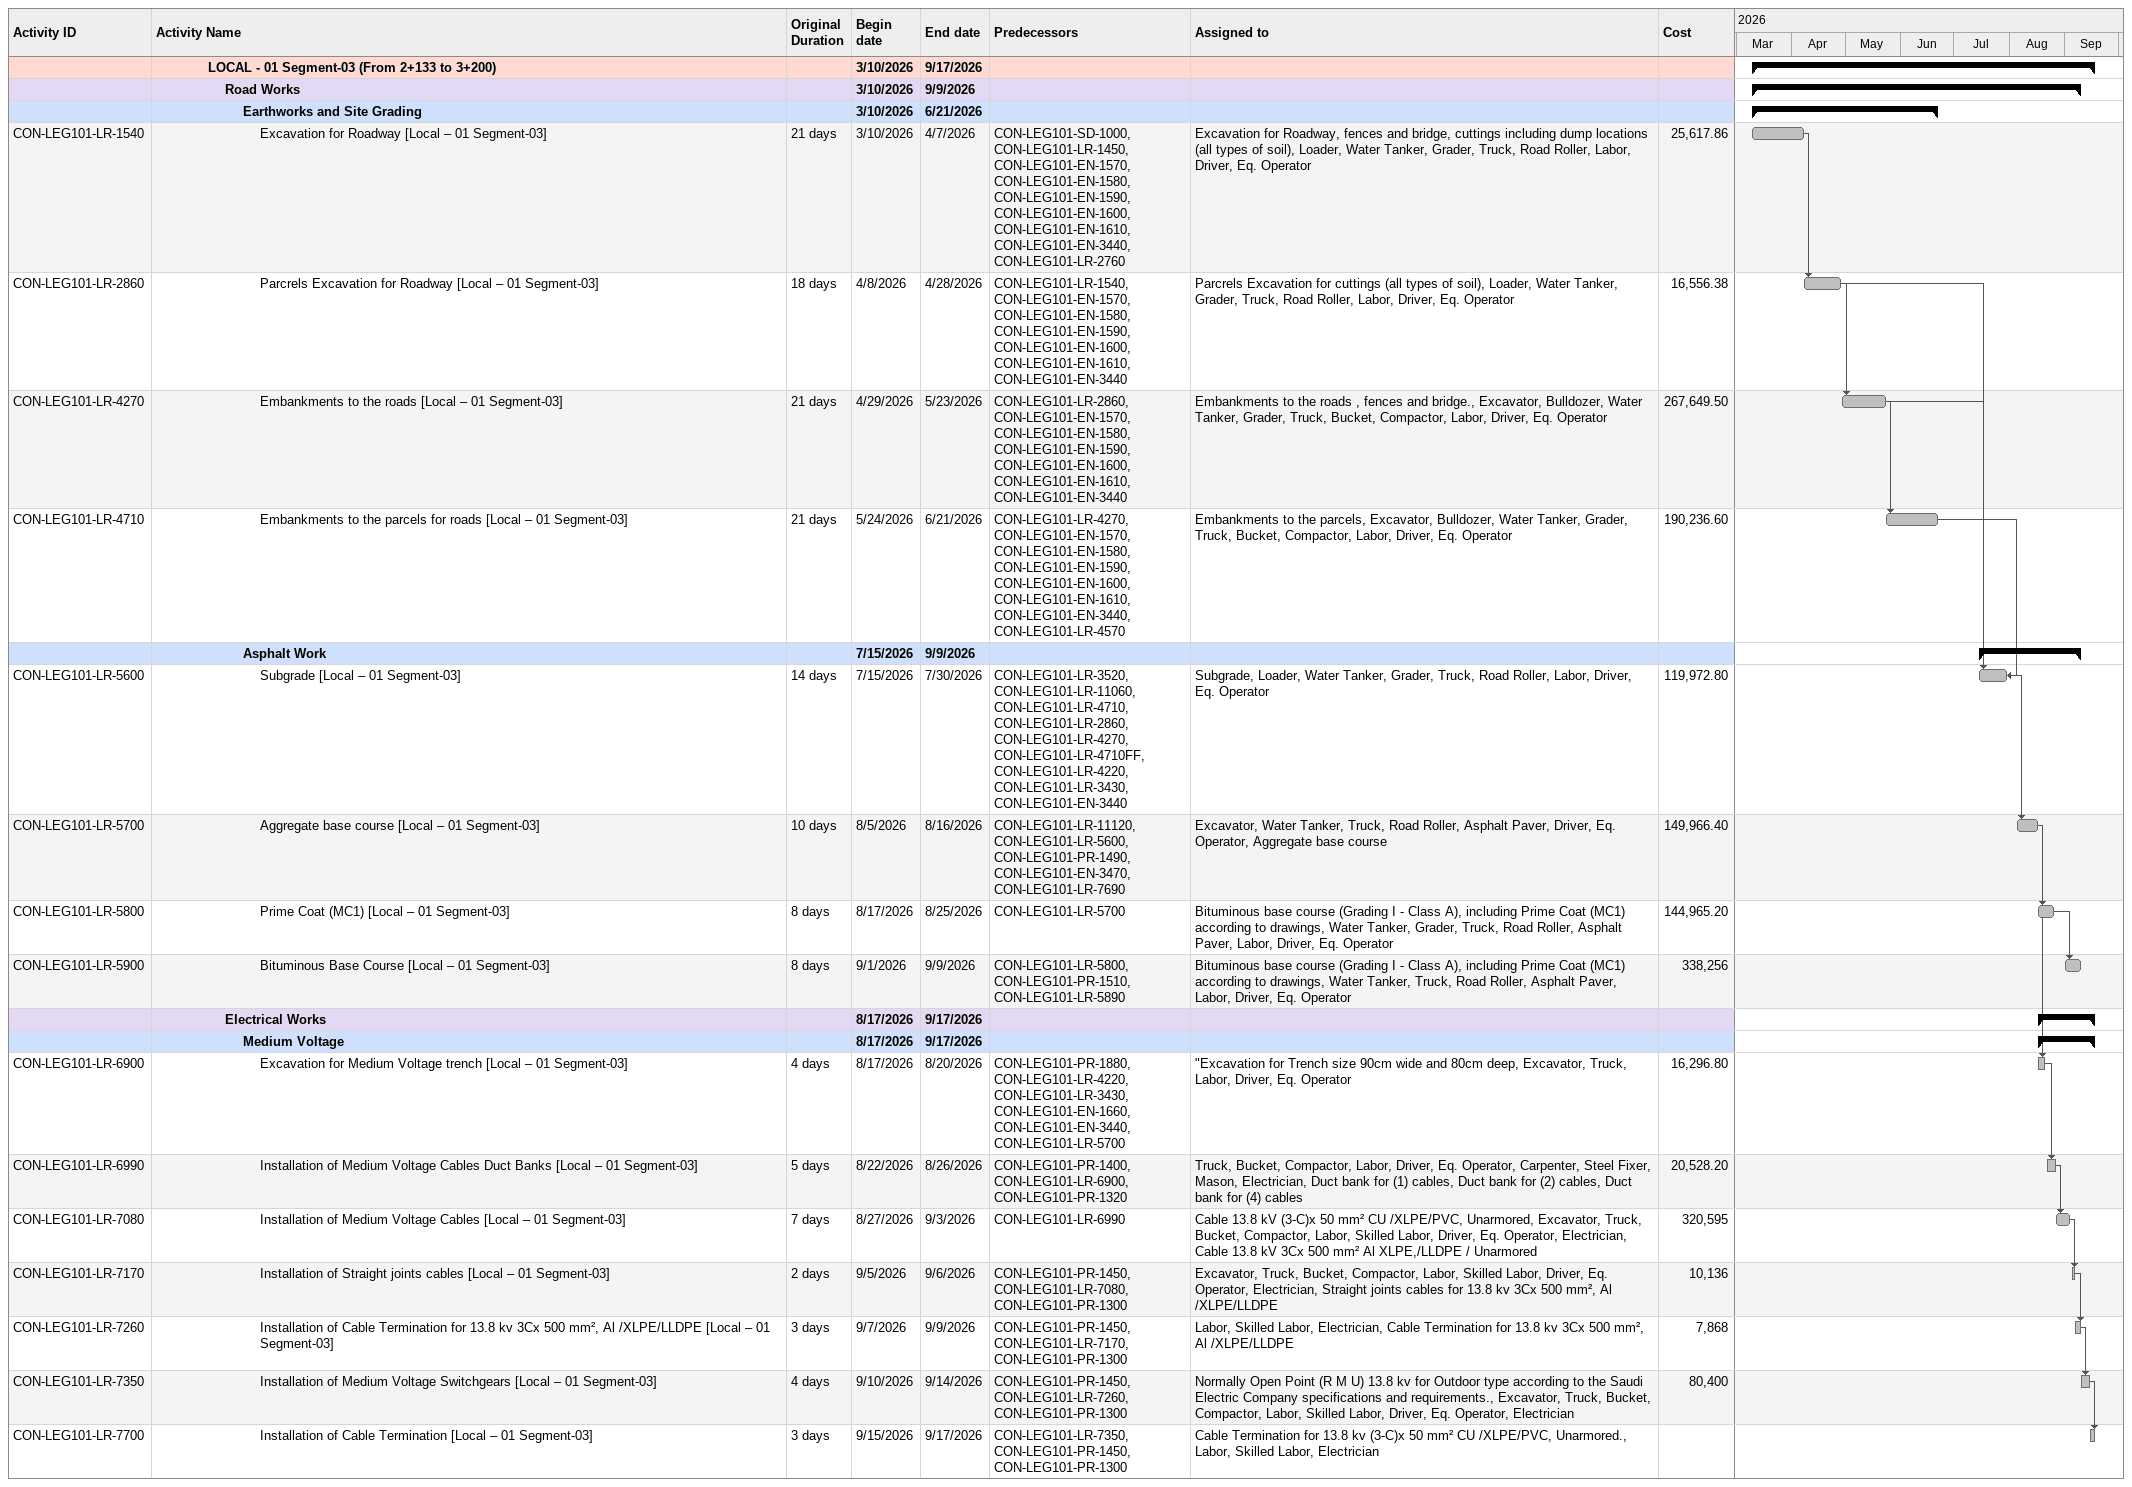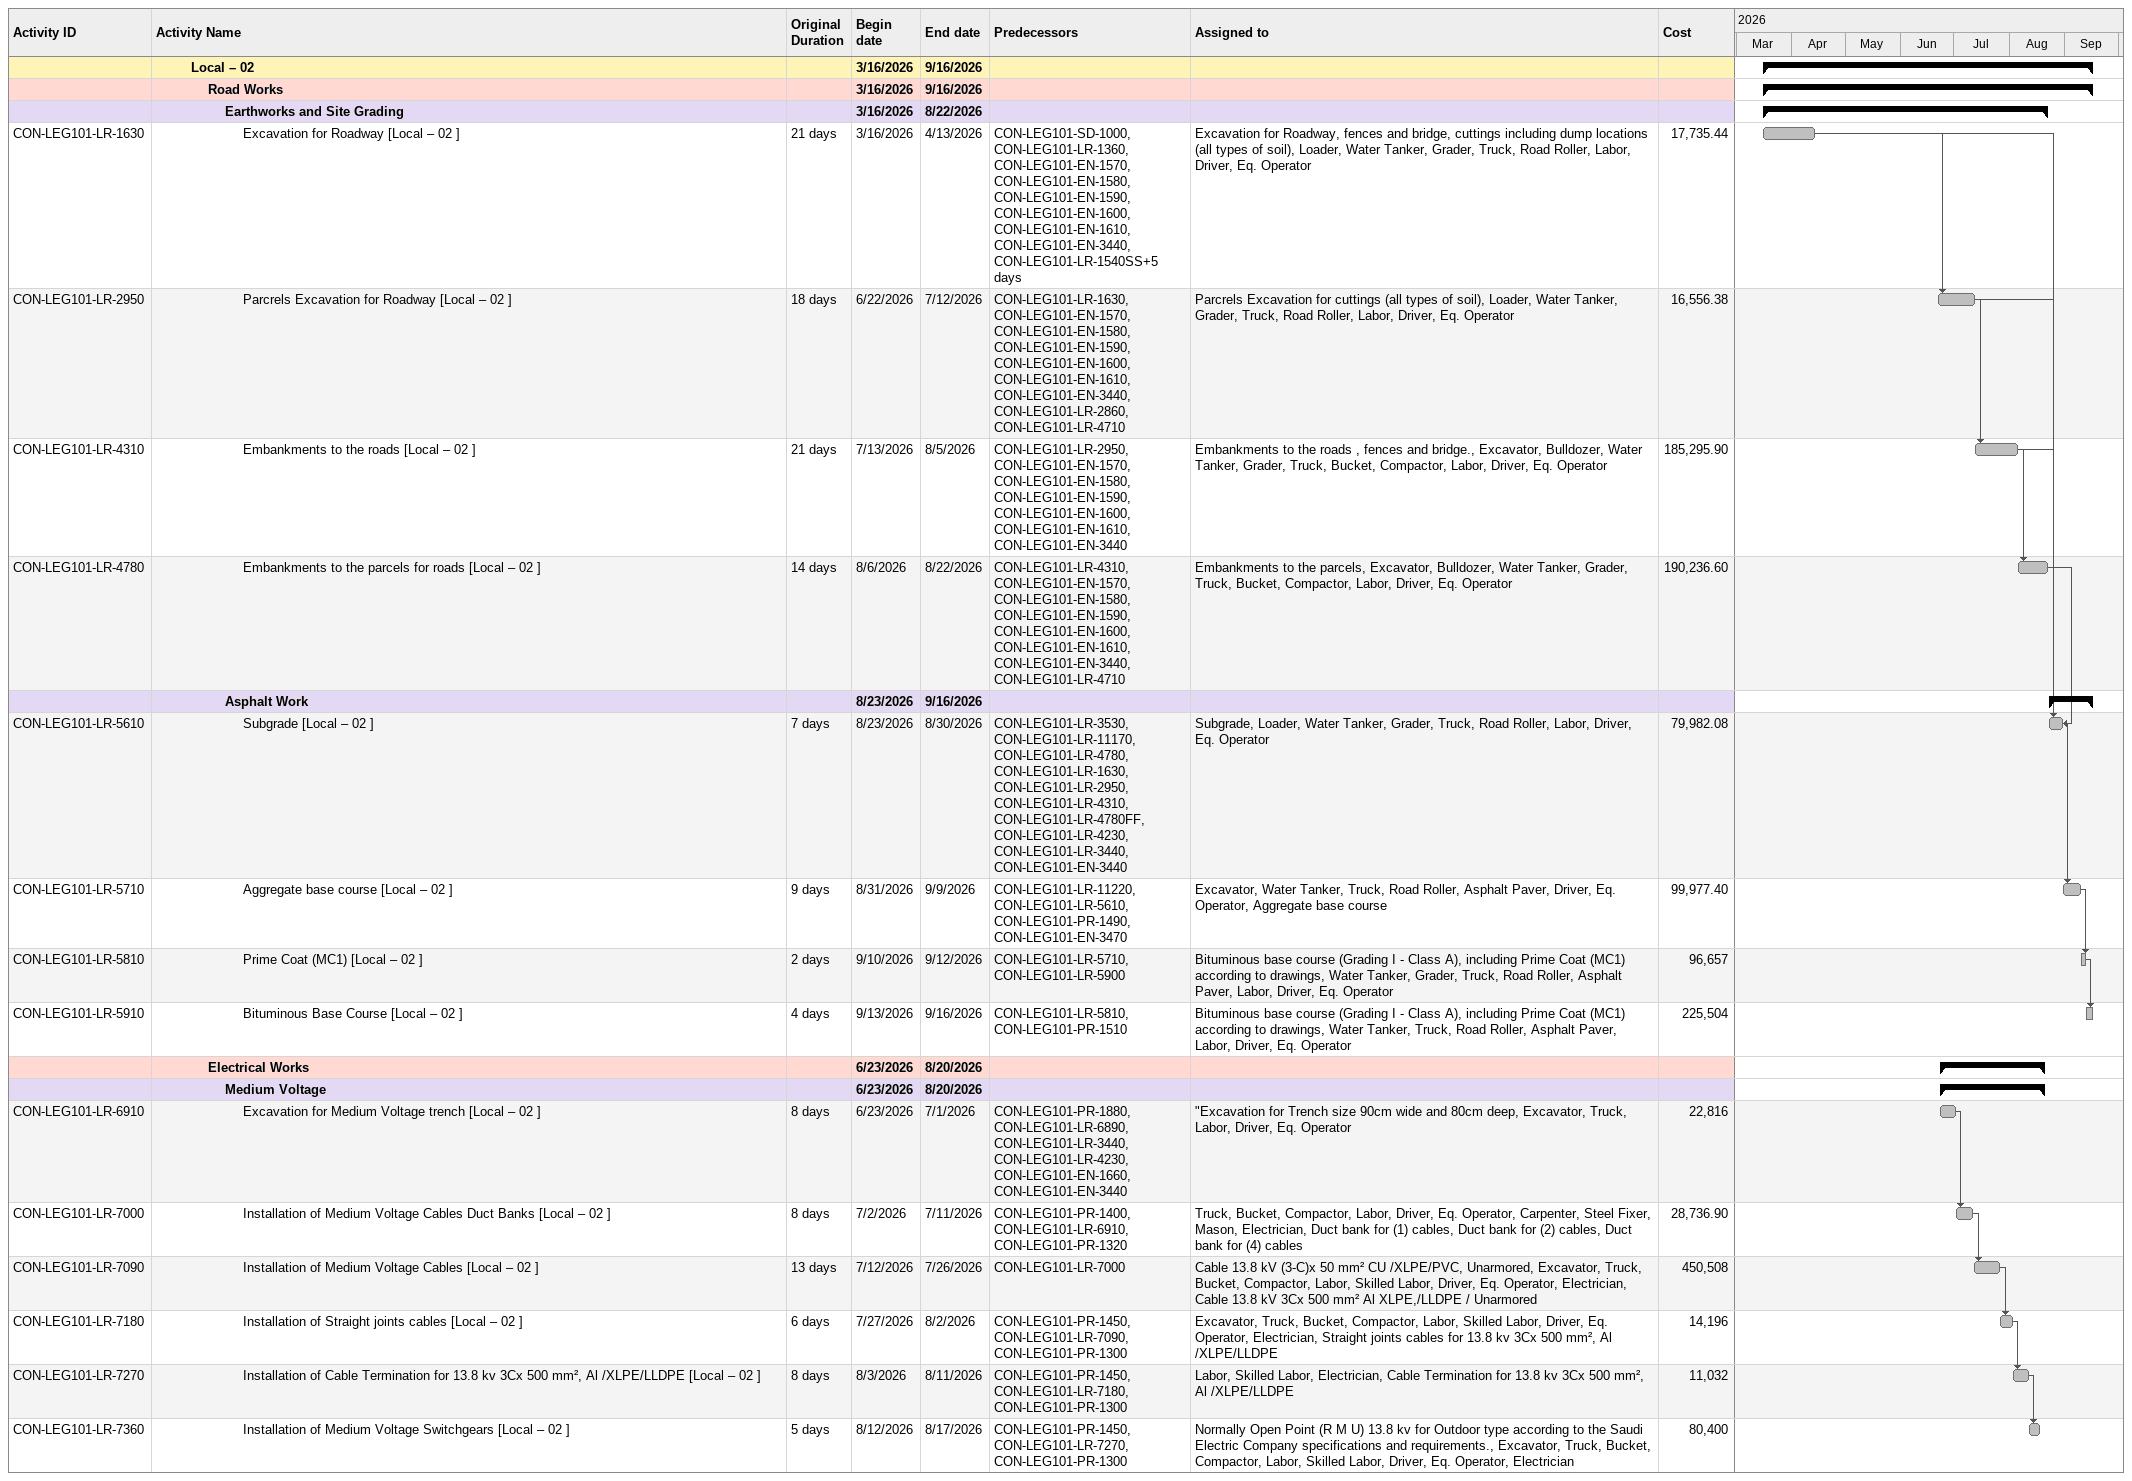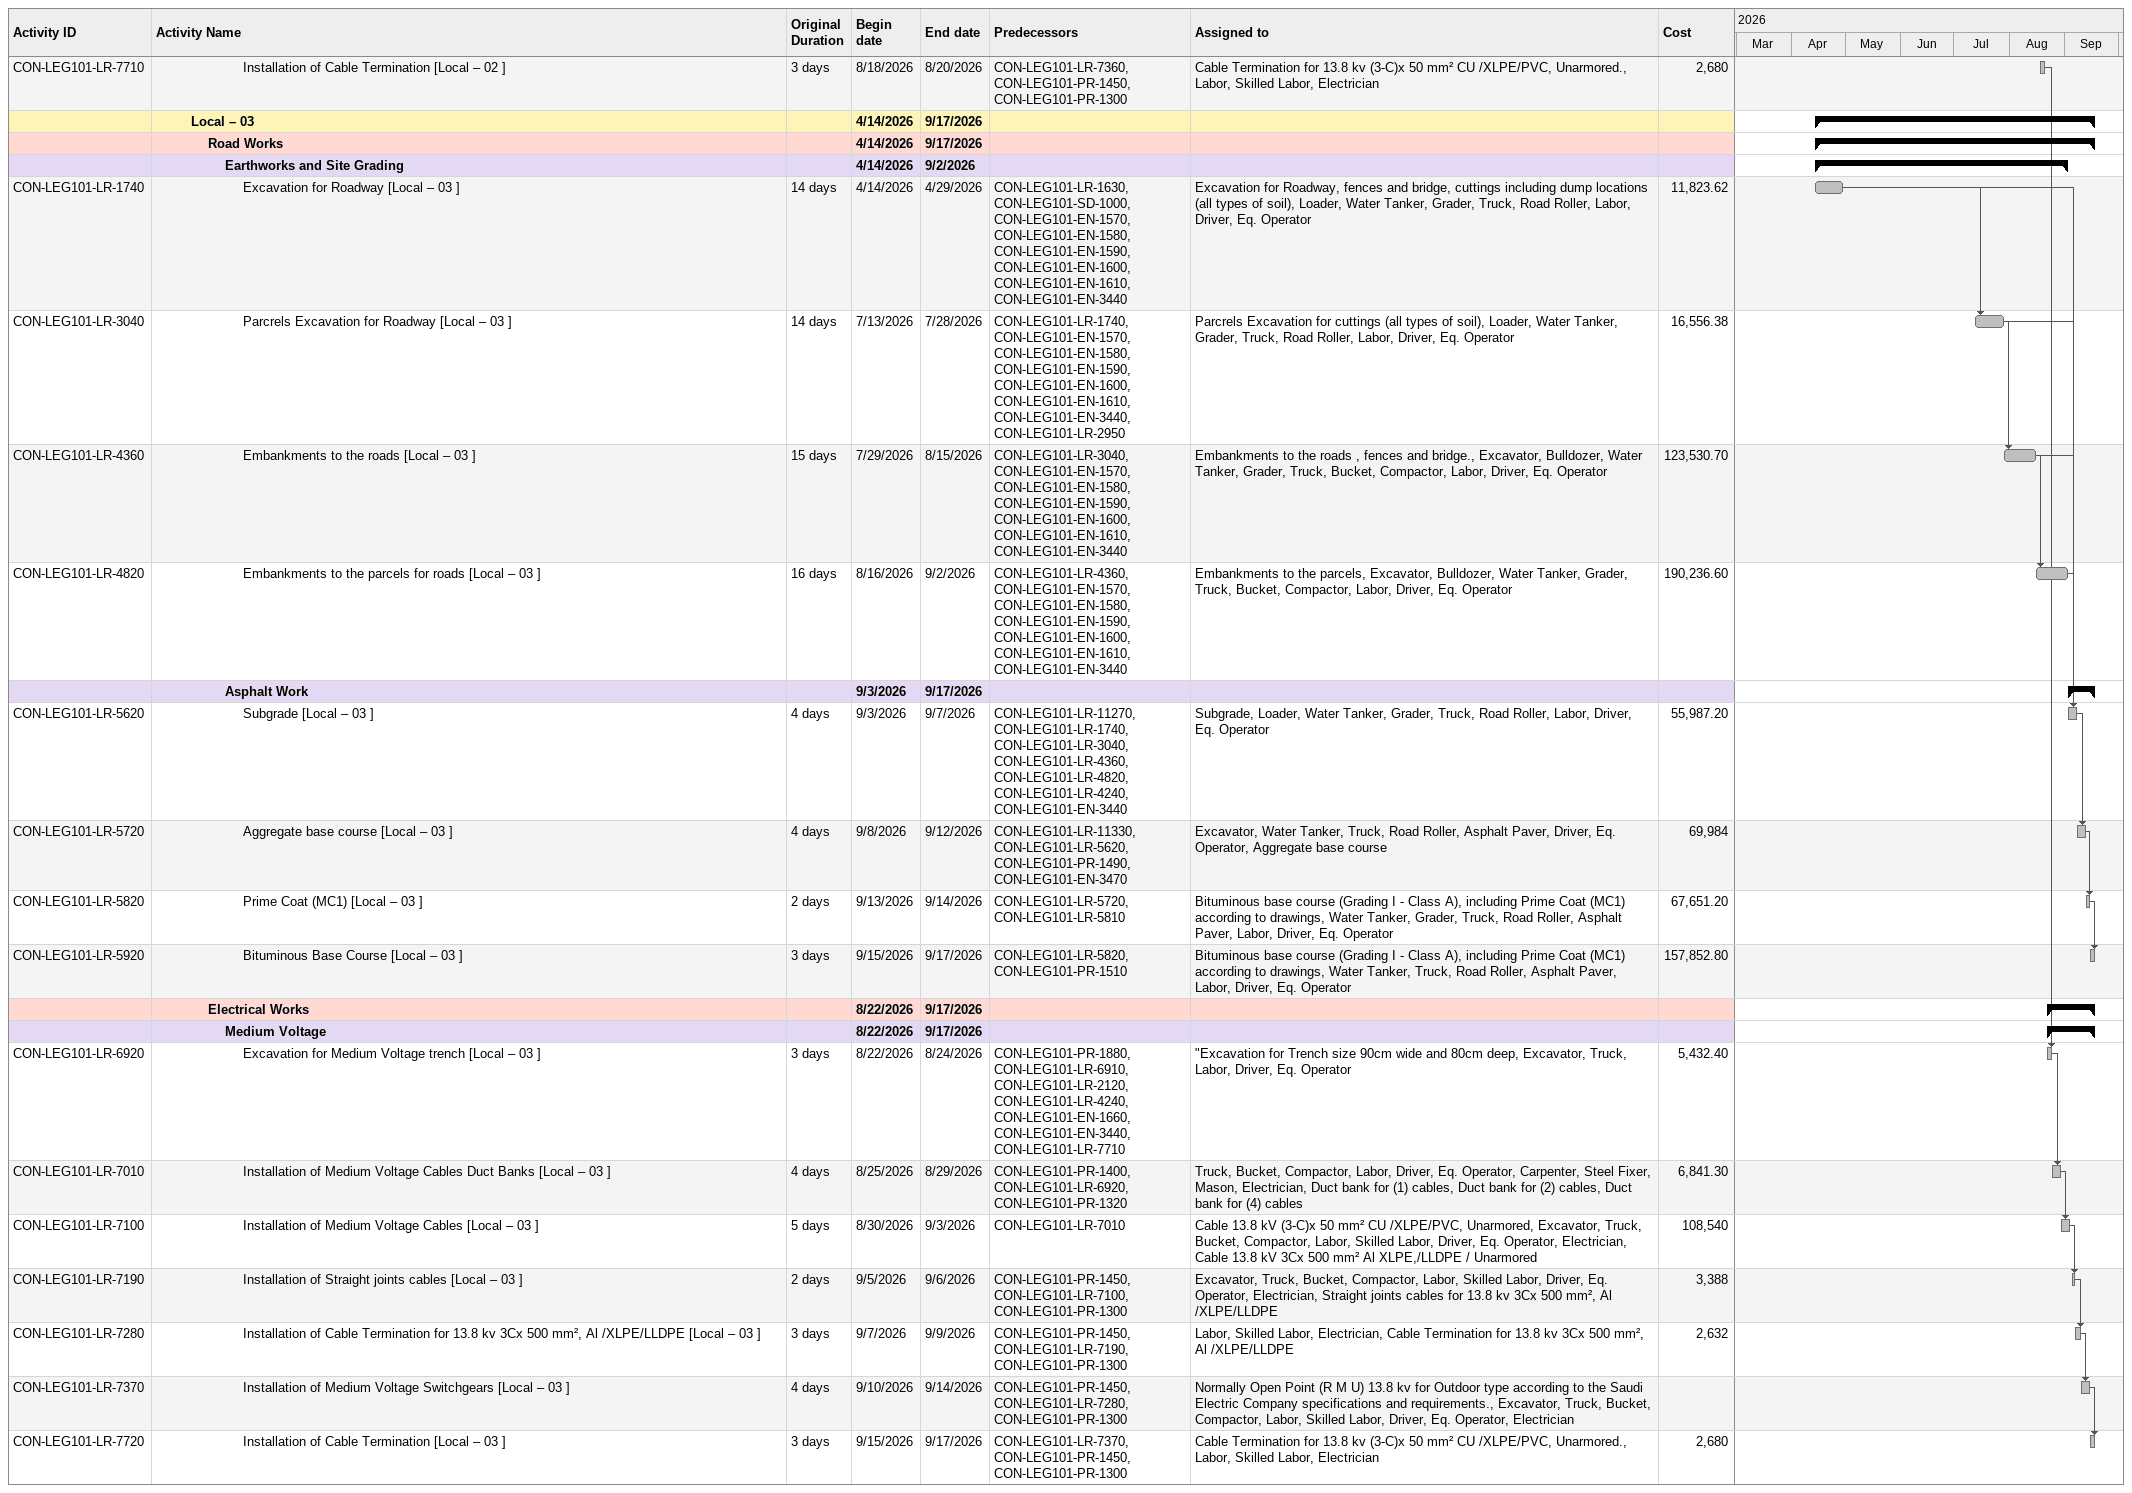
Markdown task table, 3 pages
| ID | Level | Task | Original duration | Start | Finish | Predecessors | Resources | Cost |
|---|---|---|---|---|---|---|---|---|
|  | 4 | **LOCAL - 01 Segment-03 (From 2+133 to 3+200)** |  | 2026-03-10 | 2026-09-17 |  |  |  |
|  | 5 | **Road Works** |  | 2026-03-10 | 2026-09-09 |  |  |  |
|  | 6 | **Earthworks and Site Grading** |  | 2026-03-10 | 2026-06-21 |  |  |  |
| CON-LEG101-LR-1540 | 7 | Excavation for Roadway [Local – 01 Segment-03] | 21d | 2026-03-10 | 2026-04-07 | CON-LEG101-SD-1000, CON-LEG101-LR-1450, CON-LEG101-EN-1570, CON-LEG101-EN-1580, CON-LEG101-EN-1590, CON-LEG101-EN-1600, CON-LEG101-EN-1610, CON-LEG101-EN-3440, CON-LEG101-LR-2760 | Excavation for Roadway, fences and bridge, cuttings including dump locations (all types of soil), Loader, Water Tanker, Grader, Truck, Road Roller, Labor, Driver, Eq. Operator | 25617.86 |
| CON-LEG101-LR-2860 | 7 | Parcrels Excavation for Roadway [Local – 01 Segment-03] | 18d | 2026-04-08 | 2026-04-28 | CON-LEG101-LR-1540, CON-LEG101-EN-1570, CON-LEG101-EN-1580, CON-LEG101-EN-1590, CON-LEG101-EN-1600, CON-LEG101-EN-1610, CON-LEG101-EN-3440 | Parcrels Excavation for cuttings (all types of soil), Loader, Water Tanker, Grader, Truck, Road Roller, Labor, Driver, Eq. Operator | 16556.38 |
| CON-LEG101-LR-4270 | 7 | Embankments to the roads [Local – 01 Segment-03] | 21d | 2026-04-29 | 2026-05-23 | CON-LEG101-LR-2860, CON-LEG101-EN-1570, CON-LEG101-EN-1580, CON-LEG101-EN-1590, CON-LEG101-EN-1600, CON-LEG101-EN-1610, CON-LEG101-EN-3440 | Embankments to the roads , fences and bridge., Excavator, Bulldozer, Water Tanker, Grader, Truck, Bucket, Compactor, Labor, Driver, Eq. Operator | 267649.50 |
| CON-LEG101-LR-4710 | 7 | Embankments to the parcels for roads [Local – 01 Segment-03] | 21d | 2026-05-24 | 2026-06-21 | CON-LEG101-LR-4270, CON-LEG101-EN-1570, CON-LEG101-EN-1580, CON-LEG101-EN-1590, CON-LEG101-EN-1600, CON-LEG101-EN-1610, CON-LEG101-EN-3440, CON-LEG101-LR-4570 | Embankments to the parcels, Excavator, Bulldozer, Water Tanker, Grader, Truck, Bucket, Compactor, Labor, Driver, Eq. Operator | 190236.60 |
|  | 6 | **Asphalt Work** |  | 2026-07-15 | 2026-09-09 |  |  |  |
| CON-LEG101-LR-5600 | 7 | Subgrade [Local – 01 Segment-03] | 14d | 2026-07-15 | 2026-07-30 | CON-LEG101-LR-3520, CON-LEG101-LR-11060, CON-LEG101-LR-4710, CON-LEG101-LR-2860, CON-LEG101-LR-4270, CON-LEG101-LR-4710FF, CON-LEG101-LR-4220, CON-LEG101-LR-3430, CON-LEG101-EN-3440 | Subgrade, Loader, Water Tanker, Grader, Truck, Road Roller, Labor, Driver, Eq. Operator | 119972.80 |
| CON-LEG101-LR-5700 | 7 | Aggregate base course [Local – 01 Segment-03] | 10d | 2026-08-05 | 2026-08-16 | CON-LEG101-LR-11120, CON-LEG101-LR-5600, CON-LEG101-PR-1490, CON-LEG101-EN-3470, CON-LEG101-LR-7690 | Excavator, Water Tanker, Truck, Road Roller, Asphalt Paver, Driver, Eq. Operator, Aggregate base course | 149966.40 |
| CON-LEG101-LR-5800 | 7 | Prime Coat (MC1) [Local – 01 Segment-03] | 8d | 2026-08-17 | 2026-08-25 | CON-LEG101-LR-5700 | Bituminous base course (Grading I - Class A), including Prime Coat (MC1) according to drawings, Water Tanker, Grader, Truck, Road Roller, Asphalt Paver, Labor, Driver, Eq. Operator | 144965.20 |
| CON-LEG101-LR-5900 | 7 | Bituminous Base Course [Local – 01 Segment-03] | 8d | 2026-09-01 | 2026-09-09 | CON-LEG101-LR-5800, CON-LEG101-PR-1510, CON-LEG101-LR-5890 | Bituminous base course (Grading I - Class A), including Prime Coat (MC1) according to drawings, Water Tanker, Truck, Road Roller, Asphalt Paver, Labor, Driver, Eq. Operator | 338256 |
|  | 5 | **Electrical Works** |  | 2026-08-17 | 2026-09-17 |  |  |  |
|  | 6 | **Medium Voltage** |  | 2026-08-17 | 2026-09-17 |  |  |  |
| CON-LEG101-LR-6900 | 7 | Excavation for Medium Voltage trench [Local – 01 Segment-03] | 4d | 2026-08-17 | 2026-08-20 | CON-LEG101-PR-1880, CON-LEG101-LR-4220, CON-LEG101-LR-3430, CON-LEG101-EN-1660, CON-LEG101-EN-3440, CON-LEG101-LR-5700 | "Excavation for Trench size 90cm wide and 80cm deep, Excavator, Truck, Labor, Driver, Eq. Operator | 16296.80 |
| CON-LEG101-LR-6990 | 7 | Installation of Medium Voltage Cables Duct Banks [Local – 01 Segment-03] | 5d | 2026-08-22 | 2026-08-26 | CON-LEG101-PR-1400, CON-LEG101-LR-6900, CON-LEG101-PR-1320 | Truck, Bucket, Compactor, Labor, Driver, Eq. Operator, Carpenter, Steel Fixer, Mason, Electrician, Duct bank for (1) cables, Duct bank for (2) cables, Duct bank for (4) cables | 20528.20 |
| CON-LEG101-LR-7080 | 7 | Installation of Medium Voltage Cables [Local – 01 Segment-03] | 7d | 2026-08-27 | 2026-09-03 | CON-LEG101-LR-6990 | Cable 13.8 kV (3-C)x 50 mm² CU /XLPE/PVC, Unarmored, Excavator, Truck, Bucket, Compactor, Labor, Skilled Labor, Driver, Eq. Operator, Electrician, Cable 13.8 kV 3Cx 500 mm² Al XLPE,/LLDPE / Unarmored | 320595 |
| CON-LEG101-LR-7170 | 7 | Installation of Straight joints cables [Local – 01 Segment-03] | 2d | 2026-09-05 | 2026-09-06 | CON-LEG101-PR-1450, CON-LEG101-LR-7080, CON-LEG101-PR-1300 | Excavator, Truck, Bucket, Compactor, Labor, Skilled Labor, Driver, Eq. Operator, Electrician, Straight joints cables for 13.8 kv 3Cx 500 mm², Al /XLPE/LLDPE | 10136 |
| CON-LEG101-LR-7260 | 7 | Installation of Cable Termination for 13.8 kv 3Cx 500 mm², Al /XLPE/LLDPE [Local – 01 Segment-03] | 3d | 2026-09-07 | 2026-09-09 | CON-LEG101-PR-1450, CON-LEG101-LR-7170, CON-LEG101-PR-1300 | Labor, Skilled Labor, Electrician, Cable Termination for 13.8 kv 3Cx 500 mm², Al /XLPE/LLDPE | 7868 |
| CON-LEG101-LR-7350 | 7 | Installation of Medium Voltage Switchgears [Local – 01 Segment-03] | 4d | 2026-09-10 | 2026-09-14 | CON-LEG101-PR-1450, CON-LEG101-LR-7260, CON-LEG101-PR-1300 | Normally Open Point (R M U) 13.8 kv for Outdoor type according to the Saudi Electric Company specifications and requirements., Excavator, Truck, Bucket, Compactor, Labor, Skilled Labor, Driver, Eq. Operator, Electrician | 80400 |
| CON-LEG101-LR-7700 | 7 | Installation of Cable Termination [Local – 01 Segment-03] | 3d | 2026-09-15 | 2026-09-17 | CON-LEG101-LR-7350, CON-LEG101-PR-1450, CON-LEG101-PR-1300 | Cable Termination for 13.8 kv (3-C)x 50 mm² CU /XLPE/PVC, Unarmored., Labor, Skilled Labor, Electrician |  |
|  | 3 | **Local – 02** |  | 2026-03-16 | 2026-09-16 |  |  |  |
|  | 4 | **Road Works** |  | 2026-03-16 | 2026-09-16 |  |  |  |
|  | 5 | **Earthworks and Site Grading** |  | 2026-03-16 | 2026-08-22 |  |  |  |
| CON-LEG101-LR-1630 | 6 | Excavation for Roadway [Local – 02 ] | 21d | 2026-03-16 | 2026-04-13 | CON-LEG101-SD-1000, CON-LEG101-LR-1360, CON-LEG101-EN-1570, CON-LEG101-EN-1580, CON-LEG101-EN-1590, CON-LEG101-EN-1600, CON-LEG101-EN-1610, CON-LEG101-EN-3440, CON-LEG101-LR-1540SS+5d | Excavation for Roadway, fences and bridge, cuttings including dump locations (all types of soil), Loader, Water Tanker, Grader, Truck, Road Roller, Labor, Driver, Eq. Operator | 17735.44 |
| CON-LEG101-LR-2950 | 6 | Parcrels Excavation for Roadway [Local – 02 ] | 18d | 2026-06-22 | 2026-07-12 | CON-LEG101-LR-1630, CON-LEG101-EN-1570, CON-LEG101-EN-1580, CON-LEG101-EN-1590, CON-LEG101-EN-1600, CON-LEG101-EN-1610, CON-LEG101-EN-3440, CON-LEG101-LR-2860, CON-LEG101-LR-4710 | Parcrels Excavation for cuttings (all types of soil), Loader, Water Tanker, Grader, Truck, Road Roller, Labor, Driver, Eq. Operator | 16556.38 |
| CON-LEG101-LR-4310 | 6 | Embankments to the roads [Local – 02 ] | 21d | 2026-07-13 | 2026-08-05 | CON-LEG101-LR-2950, CON-LEG101-EN-1570, CON-LEG101-EN-1580, CON-LEG101-EN-1590, CON-LEG101-EN-1600, CON-LEG101-EN-1610, CON-LEG101-EN-3440 | Embankments to the roads , fences and bridge., Excavator, Bulldozer, Water Tanker, Grader, Truck, Bucket, Compactor, Labor, Driver, Eq. Operator | 185295.90 |
| CON-LEG101-LR-4780 | 6 | Embankments to the parcels for roads [Local – 02 ] | 14d | 2026-08-06 | 2026-08-22 | CON-LEG101-LR-4310, CON-LEG101-EN-1570, CON-LEG101-EN-1580, CON-LEG101-EN-1590, CON-LEG101-EN-1600, CON-LEG101-EN-1610, CON-LEG101-EN-3440, CON-LEG101-LR-4710 | Embankments to the parcels, Excavator, Bulldozer, Water Tanker, Grader, Truck, Bucket, Compactor, Labor, Driver, Eq. Operator | 190236.60 |
|  | 5 | **Asphalt Work** |  | 2026-08-23 | 2026-09-16 |  |  |  |
| CON-LEG101-LR-5610 | 6 | Subgrade [Local – 02 ] | 7d | 2026-08-23 | 2026-08-30 | CON-LEG101-LR-3530, CON-LEG101-LR-11170, CON-LEG101-LR-4780, CON-LEG101-LR-1630, CON-LEG101-LR-2950, CON-LEG101-LR-4310, CON-LEG101-LR-4780FF, CON-LEG101-LR-4230, CON-LEG101-LR-3440, CON-LEG101-EN-3440 | Subgrade, Loader, Water Tanker, Grader, Truck, Road Roller, Labor, Driver, Eq. Operator | 79982.08 |
| CON-LEG101-LR-5710 | 6 | Aggregate base course [Local – 02 ] | 9d | 2026-08-31 | 2026-09-09 | CON-LEG101-LR-11220, CON-LEG101-LR-5610, CON-LEG101-PR-1490, CON-LEG101-EN-3470 | Excavator, Water Tanker, Truck, Road Roller, Asphalt Paver, Driver, Eq. Operator, Aggregate base course | 99977.40 |
| CON-LEG101-LR-5810 | 6 | Prime Coat (MC1) [Local – 02 ] | 2d | 2026-09-10 | 2026-09-12 | CON-LEG101-LR-5710, CON-LEG101-LR-5900 | Bituminous base course (Grading I - Class A), including Prime Coat (MC1) according to drawings, Water Tanker, Grader, Truck, Road Roller, Asphalt Paver, Labor, Driver, Eq. Operator | 96657 |
| CON-LEG101-LR-5910 | 6 | Bituminous Base Course [Local – 02 ] | 4d | 2026-09-13 | 2026-09-16 | CON-LEG101-LR-5810, CON-LEG101-PR-1510 | Bituminous base course (Grading I - Class A), including Prime Coat (MC1) according to drawings, Water Tanker, Truck, Road Roller, Asphalt Paver, Labor, Driver, Eq. Operator | 225504 |
|  | 4 | **Electrical Works** |  | 2026-06-23 | 2026-08-20 |  |  |  |
|  | 5 | **Medium Voltage** |  | 2026-06-23 | 2026-08-20 |  |  |  |
| CON-LEG101-LR-6910 | 6 | Excavation for Medium Voltage trench [Local – 02 ] | 8d | 2026-06-23 | 2026-07-01 | CON-LEG101-PR-1880, CON-LEG101-LR-6890, CON-LEG101-LR-3440, CON-LEG101-LR-4230, CON-LEG101-EN-1660, CON-LEG101-EN-3440 | "Excavation for Trench size 90cm wide and 80cm deep, Excavator, Truck, Labor, Driver, Eq. Operator | 22816 |
| CON-LEG101-LR-7000 | 6 | Installation of Medium Voltage Cables Duct Banks [Local – 02 ] | 8d | 2026-07-02 | 2026-07-11 | CON-LEG101-PR-1400, CON-LEG101-LR-6910, CON-LEG101-PR-1320 | Truck, Bucket, Compactor, Labor, Driver, Eq. Operator, Carpenter, Steel Fixer, Mason, Electrician, Duct bank for (1) cables, Duct bank for (2) cables, Duct bank for (4) cables | 28736.90 |
| CON-LEG101-LR-7090 | 6 | Installation of Medium Voltage Cables [Local – 02 ] | 13d | 2026-07-12 | 2026-07-26 | CON-LEG101-LR-7000 | Cable 13.8 kV (3-C)x 50 mm² CU /XLPE/PVC, Unarmored, Excavator, Truck, Bucket, Compactor, Labor, Skilled Labor, Driver, Eq. Operator, Electrician, Cable 13.8 kV 3Cx 500 mm² Al XLPE,/LLDPE / Unarmored | 450508 |
| CON-LEG101-LR-7180 | 6 | Installation of Straight joints cables [Local – 02 ] | 6d | 2026-07-27 | 2026-08-02 | CON-LEG101-PR-1450, CON-LEG101-LR-7090, CON-LEG101-PR-1300 | Excavator, Truck, Bucket, Compactor, Labor, Skilled Labor, Driver, Eq. Operator, Electrician, Straight joints cables for 13.8 kv 3Cx 500 mm², Al /XLPE/LLDPE | 14196 |
| CON-LEG101-LR-7270 | 6 | Installation of Cable Termination for 13.8 kv 3Cx 500 mm², Al /XLPE/LLDPE [Local – 02 ] | 8d | 2026-08-03 | 2026-08-11 | CON-LEG101-PR-1450, CON-LEG101-LR-7180, CON-LEG101-PR-1300 | Labor, Skilled Labor, Electrician, Cable Termination for 13.8 kv 3Cx 500 mm², Al /XLPE/LLDPE | 11032 |
| CON-LEG101-LR-7360 | 6 | Installation of Medium Voltage Switchgears [Local – 02 ] | 5d | 2026-08-12 | 2026-08-17 | CON-LEG101-PR-1450, CON-LEG101-LR-7270, CON-LEG101-PR-1300 | Normally Open Point (R M U) 13.8 kv for Outdoor type according to the Saudi Electric Company specifications and requirements., Excavator, Truck, Bucket, Compactor, Labor, Skilled Labor, Driver, Eq. Operator, Electrician | 80400 |
| CON-LEG101-LR-7710 | 6 | Installation of Cable Termination [Local – 02 ] | 3d | 2026-08-18 | 2026-08-20 | CON-LEG101-LR-7360, CON-LEG101-PR-1450, CON-LEG101-PR-1300 | Cable Termination for 13.8 kv (3-C)x 50 mm² CU /XLPE/PVC, Unarmored., Labor, Skilled Labor, Electrician | 2680 |
|  | 3 | **Local – 03** |  | 2026-04-14 | 2026-09-17 |  |  |  |
|  | 4 | **Road Works** |  | 2026-04-14 | 2026-09-17 |  |  |  |
|  | 5 | **Earthworks and Site Grading** |  | 2026-04-14 | 2026-09-02 |  |  |  |
| CON-LEG101-LR-1740 | 6 | Excavation for Roadway [Local – 03 ] | 14d | 2026-04-14 | 2026-04-29 | CON-LEG101-LR-1630, CON-LEG101-SD-1000, CON-LEG101-EN-1570, CON-LEG101-EN-1580, CON-LEG101-EN-1590, CON-LEG101-EN-1600, CON-LEG101-EN-1610, CON-LEG101-EN-3440 | Excavation for Roadway, fences and bridge, cuttings including dump locations (all types of soil), Loader, Water Tanker, Grader, Truck, Road Roller, Labor, Driver, Eq. Operator | 11823.62 |
| CON-LEG101-LR-3040 | 6 | Parcrels Excavation for Roadway [Local – 03 ] | 14d | 2026-07-13 | 2026-07-28 | CON-LEG101-LR-1740, CON-LEG101-EN-1570, CON-LEG101-EN-1580, CON-LEG101-EN-1590, CON-LEG101-EN-1600, CON-LEG101-EN-1610, CON-LEG101-EN-3440, CON-LEG101-LR-2950 | Parcrels Excavation for cuttings (all types of soil), Loader, Water Tanker, Grader, Truck, Road Roller, Labor, Driver, Eq. Operator | 16556.38 |
| CON-LEG101-LR-4360 | 6 | Embankments to the roads [Local – 03 ] | 15d | 2026-07-29 | 2026-08-15 | CON-LEG101-LR-3040, CON-LEG101-EN-1570, CON-LEG101-EN-1580, CON-LEG101-EN-1590, CON-LEG101-EN-1600, CON-LEG101-EN-1610, CON-LEG101-EN-3440 | Embankments to the roads , fences and bridge., Excavator, Bulldozer, Water Tanker, Grader, Truck, Bucket, Compactor, Labor, Driver, Eq. Operator | 123530.70 |
| CON-LEG101-LR-4820 | 6 | Embankments to the parcels for roads [Local – 03 ] | 16d | 2026-08-16 | 2026-09-02 | CON-LEG101-LR-4360, CON-LEG101-EN-1570, CON-LEG101-EN-1580, CON-LEG101-EN-1590, CON-LEG101-EN-1600, CON-LEG101-EN-1610, CON-LEG101-EN-3440 | Embankments to the parcels, Excavator, Bulldozer, Water Tanker, Grader, Truck, Bucket, Compactor, Labor, Driver, Eq. Operator | 190236.60 |
|  | 5 | **Asphalt Work** |  | 2026-09-03 | 2026-09-17 |  |  |  |
| CON-LEG101-LR-5620 | 6 | Subgrade [Local – 03 ] | 4d | 2026-09-03 | 2026-09-07 | CON-LEG101-LR-11270, CON-LEG101-LR-1740, CON-LEG101-LR-3040, CON-LEG101-LR-4360, CON-LEG101-LR-4820, CON-LEG101-LR-4240, CON-LEG101-EN-3440 | Subgrade, Loader, Water Tanker, Grader, Truck, Road Roller, Labor, Driver, Eq. Operator | 55987.20 |
| CON-LEG101-LR-5720 | 6 | Aggregate base course [Local – 03 ] | 4d | 2026-09-08 | 2026-09-12 | CON-LEG101-LR-11330, CON-LEG101-LR-5620, CON-LEG101-PR-1490, CON-LEG101-EN-3470 | Excavator, Water Tanker, Truck, Road Roller, Asphalt Paver, Driver, Eq. Operator, Aggregate base course | 69984 |
| CON-LEG101-LR-5820 | 6 | Prime Coat (MC1) [Local – 03 ] | 2d | 2026-09-13 | 2026-09-14 | CON-LEG101-LR-5720, CON-LEG101-LR-5810 | Bituminous base course (Grading I - Class A), including Prime Coat (MC1) according to drawings, Water Tanker, Grader, Truck, Road Roller, Asphalt Paver, Labor, Driver, Eq. Operator | 67651.20 |
| CON-LEG101-LR-5920 | 6 | Bituminous Base Course [Local – 03 ] | 3d | 2026-09-15 | 2026-09-17 | CON-LEG101-LR-5820, CON-LEG101-PR-1510 | Bituminous base course (Grading I - Class A), including Prime Coat (MC1) according to drawings, Water Tanker, Truck, Road Roller, Asphalt Paver, Labor, Driver, Eq. Operator | 157852.80 |
|  | 4 | **Electrical Works** |  | 2026-08-22 | 2026-09-17 |  |  |  |
|  | 5 | **Medium Voltage** |  | 2026-08-22 | 2026-09-17 |  |  |  |
| CON-LEG101-LR-6920 | 6 | Excavation for Medium Voltage trench [Local – 03 ] | 3d | 2026-08-22 | 2026-08-24 | CON-LEG101-PR-1880, CON-LEG101-LR-6910, CON-LEG101-LR-2120, CON-LEG101-LR-4240, CON-LEG101-EN-1660, CON-LEG101-EN-3440, CON-LEG101-LR-7710 | "Excavation for Trench size 90cm wide and 80cm deep, Excavator, Truck, Labor, Driver, Eq. Operator | 5432.40 |
| CON-LEG101-LR-7010 | 6 | Installation of Medium Voltage Cables Duct Banks [Local – 03 ] | 4d | 2026-08-25 | 2026-08-29 | CON-LEG101-PR-1400, CON-LEG101-LR-6920, CON-LEG101-PR-1320 | Truck, Bucket, Compactor, Labor, Driver, Eq. Operator, Carpenter, Steel Fixer, Mason, Electrician, Duct bank for (1) cables, Duct bank for (2) cables, Duct bank for (4) cables | 6841.30 |
| CON-LEG101-LR-7100 | 6 | Installation of Medium Voltage Cables [Local – 03 ] | 5d | 2026-08-30 | 2026-09-03 | CON-LEG101-LR-7010 | Cable 13.8 kV (3-C)x 50 mm² CU /XLPE/PVC, Unarmored, Excavator, Truck, Bucket, Compactor, Labor, Skilled Labor, Driver, Eq. Operator, Electrician, Cable 13.8 kV 3Cx 500 mm² Al XLPE,/LLDPE / Unarmored | 108540 |
| CON-LEG101-LR-7190 | 6 | Installation of Straight joints cables [Local – 03 ] | 2d | 2026-09-05 | 2026-09-06 | CON-LEG101-PR-1450, CON-LEG101-LR-7100, CON-LEG101-PR-1300 | Excavator, Truck, Bucket, Compactor, Labor, Skilled Labor, Driver, Eq. Operator, Electrician, Straight joints cables for 13.8 kv 3Cx 500 mm², Al /XLPE/LLDPE | 3388 |
| CON-LEG101-LR-7280 | 6 | Installation of Cable Termination for 13.8 kv 3Cx 500 mm², Al /XLPE/LLDPE [Local – 03 ] | 3d | 2026-09-07 | 2026-09-09 | CON-LEG101-PR-1450, CON-LEG101-LR-7190, CON-LEG101-PR-1300 | Labor, Skilled Labor, Electrician, Cable Termination for 13.8 kv 3Cx 500 mm², Al /XLPE/LLDPE | 2632 |
| CON-LEG101-LR-7370 | 6 | Installation of Medium Voltage Switchgears [Local – 03 ] | 4d | 2026-09-10 | 2026-09-14 | CON-LEG101-PR-1450, CON-LEG101-LR-7280, CON-LEG101-PR-1300 | Normally Open Point (R M U) 13.8 kv for Outdoor type according to the Saudi Electric Company specifications and requirements., Excavator, Truck, Bucket, Compactor, Labor, Skilled Labor, Driver, Eq. Operator, Electrician |  |
| CON-LEG101-LR-7720 | 6 | Installation of Cable Termination [Local – 03 ] | 3d | 2026-09-15 | 2026-09-17 | CON-LEG101-LR-7370, CON-LEG101-PR-1450, CON-LEG101-PR-1300 | Cable Termination for 13.8 kv (3-C)x 50 mm² CU /XLPE/PVC, Unarmored., Labor, Skilled Labor, Electrician | 2680 |
